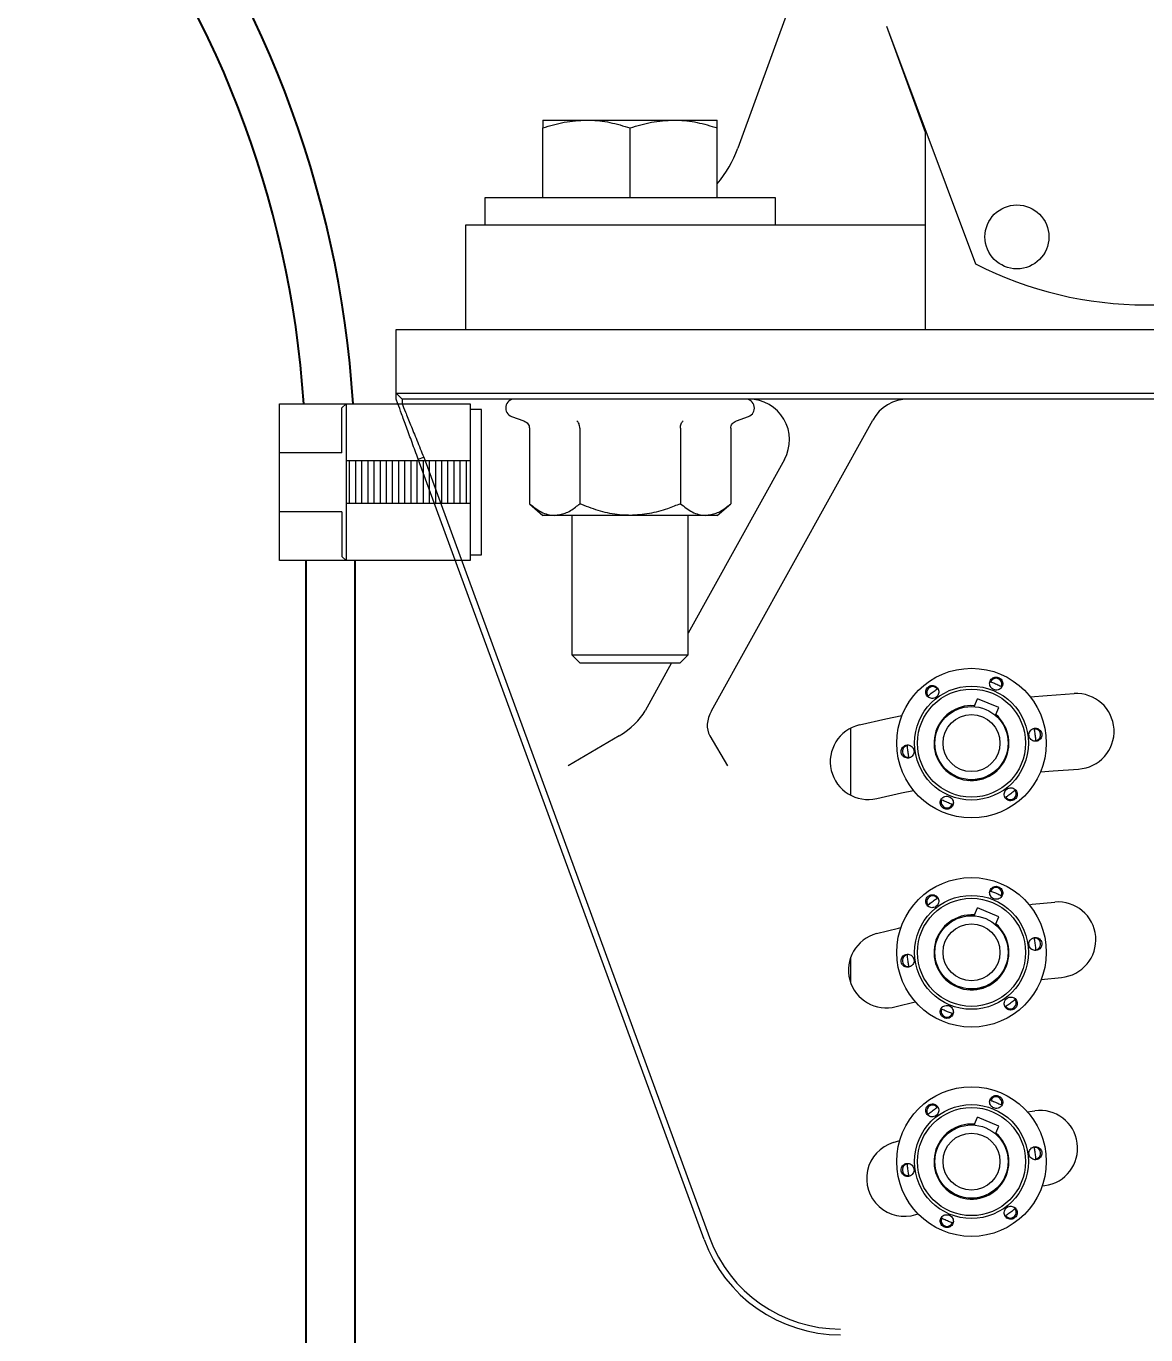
# Model space of a CAD drawing. Header units: feet. Extents: x -17 to 453, y -41 to 31.
# Drawn here: x 60.0086 to 60.3412, y -5.7422 to -5.3535 of the extents above; entities that cross this region are included whole.
import ezdxf
from ezdxf.enums import TextEntityAlignment as Align

# ---------------------------------------------------------------- set-up
doc = ezdxf.new("R2018")
doc.units = ezdxf.units.FT
doc.header["$MEASUREMENT"] = 0
for name, color, linetype in [('E-DETL', 1, 'Continuous'), ('G-ANNO-TEXT', 1, 'Continuous'), ('S-TRACKER TABLE', 252, 'Continuous'), ('STRINGS', 30, 'Continuous')]:
    doc.layers.add(name, color=color, linetype=linetype)
doc.styles.add('NEI-A', font='arial.ttf')
doc.styles.get("Standard").update_dxf_attribs({"font": 'arial.ttf'})

# ---------------------------------------------------------------- blocks, each defined once
blk = doc.blocks.new('DETAIL_TITLE')
at = {"style": 'NEI-A', "flags": 8}
blk.add_attdef('#', text='', height=0.2, dxfattribs=at).set_placement((0.5922, -0.5109), align=Align.MIDDLE_CENTER)
at = {"lineweight": 30, "style": '', "flags": 104}
blk.add_attdef('DETAIL_TITLE', text='', height=0.2, dxfattribs=at).set_placement((0.909896588761212, -0.5251383791434918), align=Align.BOTTOM_LEFT)
at = {"style": 'NEI-A'}
for tag, p in [('SCALE:', (0.9386493124493107, -0.7379200523425924)), ('1"_=_', (1.547398728572484, -0.7379200523425924))]:
    blk.add_attdef(tag, text='', height=0.1, dxfattribs=at).set_placement(p, align=Align.BOTTOM_LEFT)

msp = doc.modelspace()

# ---------------------------------------------------------------- hatches: boundary and pattern name
at = {"layer": 'E-DETL', "linetype": 'Continuous', "lineweight": 0}
h = msp.add_hatch(dxfattribs=at)
h.set_pattern_fill('ANSI31', color=10, scale=0.01461418092242915, angle=225)
h.set_pattern_definition([(270, (58.39113512330738, -0.666932791662532), (0.001826772615303644, -7.41197689068211e-19), [])])
h.paths.add_polyline_path([(60.10364255406078, -5.482638057782981), (60.10364255406078, -5.495330305895933), (60.14044476508727, -5.495330305895933), (60.14044476508727, -5.482638057782981)])

# ---------------------------------------------------------------- linework, layer by layer
at = {"layer": 'E-DETL', "color": 10, "linetype": 'Continuous', "lineweight": 0}
msp.add_lwpolyline([(60.14044476508727, -5.465688841398637), (60.14044476508727, -5.512279522280277), (60.08384157603183, -5.512279522280277), (60.08384157603183, -5.465688841398637)], close=True, dxfattribs=at)
for points in [[(60.10237523011935, -5.480237303159107), (60.10237523011935, -5.466919815251916), (60.10364255406078, -5.465688841398637)], [(60.10364255406078, -5.465688841398637), (60.10364255406078, -5.512279522280277)], [(60.14044476508727, -5.510593931002545), (60.14387873594596, -5.510593931002545), (60.14387873594596, -5.467374432676368), (60.14044476508727, -5.467374432676368)], [(60.10237523011935, -5.480237303159107), (60.08384157603183, -5.480237303159107)], [(60.14044476508727, -5.482638057782981), (60.10364255406078, -5.482638057782981)], [(60.14044476508727, -5.495330305895933), (60.10364255406078, -5.495330305895933)], [(60.10237523011935, -5.497731060519807), (60.08384157603183, -5.497731060519807)], [(60.10237523011935, -5.497731060519807), (60.10237523011935, -5.511048548426998), (60.10364255406078, -5.512279522280277)]]:
    msp.add_lwpolyline(points, dxfattribs=at)
at = {"layer": 'S-TRACKER TABLE', "linetype": 'Continuous', "lineweight": 15}
for p, q in [((60.23550898339485, -5.347101232944532), (60.21996723145541, -5.389801845457218)), ((60.26411117621842, -5.353546800555372), (60.29058107670932, -5.424105112910802)), ((60.26411117621842, -5.353546800555372), (60.27556430884118, -5.385014023816887)), ((60.16207551719314, -5.381446994166661), (60.21385747535929, -5.381446994166661)), ((60.16207551719314, -5.404576268814944), (60.16207551719314, -5.383759483146484)), ((60.18796649627622, -5.404576268814944), (60.18796649627622, -5.383759483146484)), ((60.21385747535929, -5.404576268814944), (60.21385747535929, -5.383759483146484)), ((60.27556430884118, -5.385014023816887), (60.27556430884118, -5.443585343965746)), ((60.14481486447185, -5.404576268814944), (60.14481486447185, -5.412516169066204)), ((60.23111812808261, -5.404576268814944), (60.14481486447185, -5.404576268814944)), ((60.23111812808261, -5.412516169066204), (60.23111812808261, -5.404576268814944)), ((60.13920515233784, -5.443585343965746), (60.13920515233784, -5.412516169066204)), ((60.13920515233784, -5.412516169066204), (60.27556430884118, -5.412516169066204)), ((60.11849236907148, -5.443585343965746), (60.56381720929957, -5.443585343965746)), ((60.11849236907148, -5.464298127232108), (60.11849236907148, -5.443585343965746)), ((60.11849236907148, -5.462572061960948), (60.56381720929957, -5.462572061960948)), ((60.11849236907148, -5.462572061960948), (60.12021843434299, -5.464298127232108)), ((60.11900459003337, -5.465696374973821), (60.11849236907148, -5.464298127232108)), ((60.56209114402601, -5.464298127232108), (60.12021843434299, -5.464298127232108)), ((60.12021843434299, -5.464298127232108), (60.12021843434299, -5.465588908814925)), ((60.11900459003337, -5.465696374973821), (60.12021844427056, -5.465588920830406)), ((60.15278523989912, -5.469476323048937), (60.15638688150278, -5.47078721338642)), ((60.2121639950055, -5.556877991832393), (60.26003140804153, -5.47052289279305)), ((60.2195461110517, -5.47078721338642), (60.22314775265548, -5.469476323048937)), ((60.15807016879137, -5.472945048189275), (60.15807016879137, -5.49536730213165)), ((60.17301833253487, -5.472945048189275), (60.17301833253487, -5.49536730213165)), ((60.2029146600196, -5.472945048189275), (60.2029146600196, -5.49536730213165)), ((60.2178628237631, -5.472945048189275), (60.2178628237631, -5.49536730213165)), ((60.12503297464318, -5.482152505825423), (60.12665371241249, -5.481558779953757)), ((60.20992410447379, -5.713886151024521), (60.12503297464318, -5.482152505825423)), ((60.12665371241249, -5.481558779953757), (60.21154484224107, -5.713292425154768)), ((60.23380242787294, -5.482238275480804), (60.20522714899965, -5.533789443190742)), ((60.15807016879137, -5.49536730213165), (60.16207551719314, -5.498819432676841)), ((60.21385747535929, -5.498819432676841), (60.2178628237631, -5.49536730213165)), ((60.21385747535929, -5.498819432676841), (60.16207551719314, -5.498819432676841)), ((60.17070584355493, -5.498819432676841), (60.17070584355493, -5.540289876905338)), ((60.20522714899965, -5.540289876905338), (60.20522714899965, -5.498819432676841)), ((60.17070584355493, -5.540289876905338), (60.17307745723892, -5.542661490589571)), ((60.17070584355493, -5.540289876905338), (60.20522714899965, -5.540289876905338)), ((60.20285553531566, -5.542661490589571), (60.20522714899965, -5.540289876905338)), ((60.17307745723892, -5.542661490589571), (60.20285553531566, -5.542661490589571)), ((60.2003092928208, -5.542661490589571), (60.19242895750284, -5.556877991832393)), ((60.29023833897473, -5.555368162549864), (60.29110969985095, -5.553266863653804)), ((60.29748735928428, -5.555911534013428), (60.29110969985095, -5.553266863653804)), ((60.29023833897473, -5.555368162549864), (60.29013388975258, -5.555620043302467)), ((60.29661599840807, -5.558012832911402), (60.29748735928428, -5.555911534013428)), ((60.29661599840807, -5.558012832911402), (60.29651154918605, -5.558264713664004)), ((60.18474074462522, -5.564266664601356), (60.16956313714198, -5.573206958649068)), ((60.21166099149515, -5.564266664601356), (60.21692722715029, -5.573206958649068)), ((60.25347067335832, -5.562024000853699), (60.25347067335832, -5.581940599464096)), ((60.29023833897473, -5.61750651234895), (60.29110969985095, -5.615405213452889)), ((60.29748735928428, -5.618049883812513), (60.29110969985095, -5.615405213452889)), ((60.29023833897473, -5.61750651234895), (60.29013388975258, -5.617758393101552)), ((60.29661599840807, -5.620151182710965), (60.29748735928428, -5.618049883812513)), ((60.29661599840807, -5.620151182710965), (60.29651154918605, -5.620403063463567)), ((60.25347067335832, -5.630161099700103), (60.25347067335832, -5.637607289850842)), ((60.31009950882063, -5.636622832326924), (60.31606920361614, -5.636034213154794)), ((60.26696391602425, -5.644719777847837), (60.27265964661345, -5.643252959948394)), ((60.29023833897473, -5.679644862148512), (60.29110969985095, -5.677543563252453)), ((60.29748735928428, -5.680188233612077), (60.29110969985095, -5.677543563252453)), ((60.30595499739016, -5.675949103950213), (60.30817518804548, -5.6756404604513)), ((60.29023833897473, -5.679644862148512), (60.29013388975258, -5.679896742901115)), ((60.29661599840807, -5.68228953251005), (60.29748735928428, -5.680188233612077)), ((60.26606738095552, -5.685095098672503), (60.26805318700647, -5.684472245983381)), ((60.29661599840807, -5.68228953251005), (60.29651154918605, -5.682541413262653)), ((60.31038300218106, -5.697985729160722), (60.31116420771232, -5.69787933823737)), ((60.27287273129755, -5.706477080116375), (60.27348534393018, -5.706283063212095))]:
    msp.add_line(p, q, dxfattribs=at)
at = {"layer": 'S-TRACKER TABLE', "linetype": 'Continuous', "lineweight": 15, "flags": 128}
for points in [[(60.30684604687707, -5.552736148469005), (60.31180474859616, -5.552307829737428), (60.31985503760329, -5.551755304298955)], [(60.25605735574808, -5.561063851819244), (60.26392989950928, -5.559293119716322), (60.26870227659859, -5.5583070793754)], [(60.2886196547141, -5.577575204431597), (60.29099267534292, -5.577220590693256), (60.29327133664236, -5.576895822230283)], [(60.30989711800149, -5.574989290643597), (60.31358530634625, -5.57467592169491), (60.32114721427467, -5.574156915919112)], [(60.26121990038709, -5.582900748498552), (60.26861484621303, -5.581237440124964), (60.27214307391239, -5.58050330169903)], [(60.30650050470619, -5.614445835514118), (60.30740361965648, -5.614345095050271), (60.31410162020177, -5.613681796298335)], [(60.26114476817088, -5.623048611705499), (60.26766391085623, -5.621374110226374), (60.26842408015142, -5.621188690303784)], [(60.28897138072588, -5.639731820014111), (60.29132694984671, -5.639305003922484), (60.29357055779903, -5.638917363732298)], [(60.28950876824555, -5.701876580196013), (60.29183077674611, -5.701342288193767), (60.29401571618095, -5.700863083557459)]]:
    msp.add_lwpolyline(points, dxfattribs=at)
at = {"layer": 'S-TRACKER TABLE', "linetype": 'Continuous', "lineweight": 15}
for centre, radius in [((60.30286203112172, -5.416123645485981), 0.009493358997112348), ((60.28937283101943, -5.566467589530302), 0.02222309037960298), ((60.28937283101943, -5.566467589530302), 0.01691543966758144), ((60.28937283101943, -5.566467589530302), 0.01605240703148044), ((60.28937283101943, -5.566467589530302), 0.01087421121487404), ((60.28937283101943, -5.566467589530302), 0.008457719833790787), ((60.28937283101943, -5.628605939329866), 0.02222309037960298), ((60.28937283101943, -5.628605939329866), 0.01691543966758144), ((60.28937283101943, -5.628605939329866), 0.01605240703148044), ((60.28937283101943, -5.628605939329866), 0.01087421121487404), ((60.28937283101943, -5.628605939329866), 0.008457719833790787), ((60.28937283101943, -5.690744289128951), 0.02222309037960321), ((60.28937283101943, -5.690744289128951), 0.01691543966758166), ((60.28937283101943, -5.690744289128951), 0.01605240703148067), ((60.28937283101943, -5.690744289128951), 0.01087421121487404), ((60.28937283101943, -5.690744289128951), 0.008457719833790787)]:
    msp.add_circle(centre, radius, dxfattribs=at)
for centre, radius, start, end in [((60.18752781546925, -5.37799486362147), 0.03452130544404478, 319.7034734045547, 339.9999999999554), ((60.34115478918558, -5.325505381091854), 0.1108133904753824, 242.8458337214527, 297.1541662785277), ((60.15369829553137, -5.466967723311636), 0.002669596079872552, 90, 249.9999999998999), ((60.22223469702323, -5.466967723311636), 0.002669596079872753, 290.0000000001001, 90), ((60.22323487295205, -5.476380584136927), 0.01208245690541563, 330.9999999999647, 89.99996367593776), ((60.27059896296241, -5.476380584136927), 0.01208245690541721, 90, 150.9999902304143), ((60.27782041127658, -5.551399840584596), 0.001716616637108614, 36.2727152139374, 218.6819376133624), ((60.29664567451366, -5.548929026086597), 0.001716616637121746, 336.2727152139946, 158.6819376150223), ((60.32050112593797, -5.562956110108794), 0.01121942426931489, 273.3012946628576, 93.30129466285757), ((60.28937283101943, -5.566467589530302), 0.01113312100569097, 85.54122864316373, 49.4134241850363), ((60.25863862806861, -5.57198230015794), 0.01121942426931441, 103.3012946631472, 283.3012946631472), ((60.30819809425449, -5.563996775032304), 0.001716616637103353, 276.2727152141172, 98.68193761388804), ((60.27054756778236, -5.568938404028301), 0.001716616637094285, 96.2727152141172, 278.6819376132163), ((60.30092525076026, -5.581535338476488), 0.001716616637094639, 216.2727152147733, 38.68193761335935), ((60.28209998752521, -5.584006152974486), 0.001716616637078465, 156.2727152139367, 338.6819376125671), ((60.27782041127658, -5.613538190383681), 0.001716616637108614, 36.2727152139374, 218.6819376133624), ((60.29664567451366, -5.611067375885682), 0.001716616637121746, 336.2727152139946, 158.6819376150223), ((60.31508541190888, -5.624858004727521), 0.0112194242693148, 275.0305252830657, 95.03052528306569), ((60.28937283101943, -5.628605939329866), 0.01113312100569097, 85.54122864316373, 49.4134241850363), ((60.26405434209757, -5.633884194776669), 0.01121942426931415, 105.0305252830507, 285.0305252830507), ((60.30819809425449, -5.626135124831389), 0.001716616637103353, 276.2727152141172, 98.68193761388804), ((60.27054756778236, -5.631076753827864), 0.001716616637094285, 96.2727152141172, 278.6819376132163), ((60.30092525076026, -5.643673688275573), 0.001716616637095006, 216.2727152147733, 38.68193761335935), ((60.28209998752521, -5.646144502773572), 0.001716616637078465, 156.2727152139367, 338.6819376125671), ((60.27782041127658, -5.675676540183244), 0.001716616637108614, 36.2727152139374, 218.6819376133624), ((60.29664567451366, -5.673205725684767), 0.001716616637121746, 336.2727152139946, 158.6819376150223), ((60.30966969787993, -5.686759899344334), 0.01121942426931475, 277.6549726763602, 97.65497267636019), ((60.28937283101943, -5.690744289128951), 0.01113312100569232, 85.54122864316373, 49.4134241850363), ((60.26947005612652, -5.695786089395396), 0.01121942426931509, 107.6549726763955, 287.6549726763955), ((60.30819809425449, -5.688273474630953), 0.001716616637103936, 276.2727152141172, 98.68193761388804), ((60.27054756778236, -5.693215103626949), 0.001716616637095449, 96.2727152141172, 278.6819376132163), ((60.30092525076026, -5.705812038074658), 0.001716616637094639, 216.2727152147733, 38.68193761335935), ((60.28209998752521, -5.708282852573135), 0.001716616637078465, 156.2727152139367, 338.6819376125671), ((60.25044254868371, -5.699043004251033), 0.04315163180505582, 200.1193293319342, 270), ((60.25044254868371, -5.699043004251033), 0.04142556653285304, 200.1193293319342, 270)]:
    msp.add_arc(centre, radius, start, end, dxfattribs=at)
for centre, start_param, end_param in [((60.17861443124995, -5.556877991832393), 4.857174157578545, 5.594989217699082), ((60.22597852125827, -5.556877991832393), 2.453396564109272, 3.191211624229807)]:
    msp.add_ellipse(centre, major_axis=(0.01453736090766605, 0.006976464312741144), ratio=0.5836000699, start_param=start_param, end_param=end_param, dxfattribs=at)
for points, knots in [([(60.1620755171941, -5.383759483145528), (60.16417792160712, -5.38311314706602), (60.16842127738715, -5.381808624528673), (60.1728078144119, -5.381568265433789), (60.17502100673558, -5.381446994166661)], [0, 0, 0, 0, 0.4954579634770058, 1, 1, 1, 1]), ([(60.1620755171941, -5.381446994166661), (60.1620755171941, -5.381477142798116), (60.1620755171941, -5.381554930991151), (60.1620755171941, -5.382280541988432), (60.1620755171941, -5.383264691487113), (60.1620755171941, -5.383759483145528)], [0, 0, 0, 0, 0.2393570254827091, 0.6175786306515236, 1, 1, 1, 1]), ([(60.17502100673558, -5.381446994166661), (60.17532791631783, -5.381449756371242), (60.17765168874647, -5.38147067046076), (60.18203298427289, -5.381975746277569), (60.18597661366337, -5.383161283128559), (60.18796649627717, -5.383759483145528)], [0, 0, 0, 0, 0.0701036762345476, 0.5307914755617215, 1, 1, 1, 1]), ([(60.18796649627717, -5.383759483145528), (60.19006890069019, -5.38311314706602), (60.19431225647023, -5.381808624528673), (60.19869879349497, -5.381568265433789), (60.20091198581865, -5.381446994166661)], [0, 0, 0, 0, 0.4954579634770071, 1, 1, 1, 1]), ([(60.20091198581865, -5.381446994166661), (60.20121889540079, -5.381449756371242), (60.20354266782941, -5.38147067046076), (60.20792396335584, -5.381975746277569), (60.21186759274644, -5.383161283128559), (60.21385747536013, -5.383759483145528)], [0, 0, 0, 0, 0.0701036762345447, 0.5307914755617192, 1, 1, 1, 1]), ([(60.21385747536013, -5.383759483145528), (60.21385747536013, -5.383269344300908), (60.21385747536013, -5.382284495299403), (60.21385747536013, -5.381555459020127), (60.21385747536013, -5.381477154279119), (60.21385747536013, -5.381446994166661)], [0, 0, 0, 0, 0.3785559676729287, 0.7606425633437229, 1, 1, 1, 1]), ([(60.12503297464366, -5.482152505825423), (60.12442557950051, -5.48049445402549), (60.12321547868849, -5.47719115163374), (60.12152725937176, -5.472582693518316), (60.1200451511441, -5.468536872207659), (60.11934955419252, -5.466638049356159), (60.11900459003252, -5.465696374973821)], [0, 0, 0, 0, 0.2541946277228025, 0.5064267123542475, 0.7552244958249199, 1, 1, 1, 1]), ([(60.12021843616785, -5.46558890870822), (60.1205350944474, -5.466374732335613), (60.12117536880993, -5.46796364617253), (60.1227472258032, -5.4718643895221), (60.12460915658238, -5.476484983152297), (60.12596958805489, -5.479861047896933), (60.12665371241201, -5.481558779954235)], [0, 0, 0, 0, 0.242800091614541, 0.4909351306452261, 0.7440049840406467, 1, 1, 1, 1]), ([(60.15638688150206, -5.470787213387377), (60.15639081350017, -5.470788650990325), (60.15663383397779, -5.470877503263273), (60.1570930887807, -5.471119542568935), (60.15762684950546, -5.471633340820137), (60.15799507802561, -5.47225864647849), (60.15804510425596, -5.472715934268768), (60.15807016879077, -5.472945048188318)], [0, 0, 0, 0, 0.0043322389972894, 0.2677577054065824, 0.5287361130136675, 0.7638836665629358, 1, 1, 1, 1]), ([(60.17301833253404, -5.472945048188318), (60.17300580026662, -5.472715934268768), (60.17298078715135, -5.47225864647849), (60.17279667289131, -5.471633340820137), (60.17252979252893, -5.471119542568935), (60.17230016512748, -5.470877503263273), (60.1721786548886, -5.470788650990325), (60.17217668888955, -5.470787213387377)], [0, 0, 0, 0, 0.2361163334370615, 0.4712638869863387, 0.7322422945934284, 0.9956677610027216, 1, 1, 1, 1]), ([(60.20291466002033, -5.472945048188318), (60.20292719228772, -5.472715934268768), (60.20295220540289, -5.47225864647849), (60.20313631966303, -5.471633340820137), (60.20340320002541, -5.471119542568935), (60.20363282742674, -5.470877503263273), (60.20375433766563, -5.470788650990325), (60.20375630366468, -5.470787213387377)], [0, 0, 0, 0, 0.2361163334370752, 0.4712638869863505, 0.7322422945934376, 0.9956677610026992, 1, 1, 1, 1]), ([(60.21786282376345, -5.472945048188318), (60.21788788829826, -5.472715934268768), (60.21793791452873, -5.47225864647849), (60.21830614304889, -5.471633340820137), (60.21883990377353, -5.471119542568935), (60.21929915857643, -5.470877503263273), (60.21954217905419, -5.470788650990325), (60.2195461110523, -5.470787213387377)], [0, 0, 0, 0, 0.2361163334370608, 0.4712638869863134, 0.732242294593417, 0.995667761002726, 1, 1, 1, 1]), ([(60.15807016879077, -5.495367302132129), (60.15923231069634, -5.496274051412781), (60.16159893218411, -5.49812058351196), (60.16418357987196, -5.498813063859426), (60.16550910590352, -5.498819268176097), (60.16554425066241, -5.498819432676363)], [0, 0, 0, 0, 0.4843415046605006, 0.9863279233884044, 1, 1, 1, 1]), ([(60.16554425066241, -5.498819432676363), (60.16659041316791, -5.498688078761238), (60.16872055146328, -5.49842062317666), (60.17119733405301, -5.496872285952666), (60.17260793285402, -5.495706481370472), (60.17301833253404, -5.495367302132129)], [0, 0, 0, 0, 0.4062904205538232, 0.8272661076719278, 1, 1, 1, 1]), ([(60.18796649627717, -5.498819432676363), (60.18762412306059, -5.498815755207073), (60.18538417177152, -5.4987916956387), (60.18120394318012, -5.498224810711836), (60.1765856773161, -5.496844045108386), (60.17390021810554, -5.495732368702083), (60.17301833253404, -5.495367302132129)], [0, 0, 0, 0, 0.0665322929150232, 0.4352825748861583, 0.8145508420879625, 1, 1, 1, 1]), ([(60.20291466002033, -5.495367302132129), (60.20164907032536, -5.49588018302186), (60.19865469305321, -5.497093655986807), (60.19366485000793, -5.49849265130236), (60.18988192461568, -5.498709589319311), (60.18796649627717, -5.498819432676363)], [0, 0, 0, 0, 0.2654599131461192, 0.6280764878250853, 1, 1, 1, 1]), ([(60.20291466002033, -5.495367302132129), (60.20407680192588, -5.496274051412781), (60.20644342341365, -5.49812058351196), (60.2090280711015, -5.498813063859426), (60.21035359713306, -5.498819268176097), (60.21038874189195, -5.498819432676363)], [0, 0, 0, 0, 0.4843415046605025, 0.9863279233884074, 1, 1, 1, 1]), ([(60.21038874189195, -5.498819432676363), (60.21143490439734, -5.498688078761238), (60.21356504269284, -5.49842062317666), (60.21604182528255, -5.496872285952666), (60.21745242408356, -5.495706481370472), (60.21786282376345, -5.495367302132129)], [0, 0, 0, 0, 0.406290420553818, 0.8272661076719217, 1, 1, 1, 1]), ([(60.27888876202985, -5.552793283800975), (60.27905046043639, -5.552642546808627), (60.27937387101866, -5.552341059987832), (60.27963677401496, -5.551721682114479), (60.27969168611963, -5.551064159087661), (60.27952109097191, -5.550428310582311), (60.27914925878238, -5.549889770851291), (60.27861801543344, -5.549506389344537), (60.27798659106207, -5.54932043919333), (60.27732469426655, -5.549353165325617), (60.27670638887273, -5.549602436352681), (60.27620208314281, -5.550041564827957), (60.27586997104235, -5.550621286031818), (60.27574835010073, -5.551275167838671), (60.27585050998903, -5.551927893482168), (60.27616349187113, -5.552505068068203), (60.27665037058406, -5.552942000963259), (60.27725691086994, -5.553191839011834), (60.27791362702246, -5.553224613597933), (60.27847843928268, -5.553069438663194), (60.27877426933276, -5.552870339521943), (60.27888876202985, -5.552793283800975)], [0, 0, 0, 0, 0.0539771574999943, 0.1079589113222426, 0.1618275883103501, 0.215441433050547, 0.2688543248475326, 0.3222069174578174, 0.3756451070096404, 0.4292594345403517, 0.483063494916209, 0.5370028190472278, 0.5909798466105597, 0.6448851972362933, 0.6986307815521384, 0.7521813678095743, 0.8055769428553334, 0.8589321040257006, 0.9123990719245691, 0.9660965255964364, 1, 1, 1, 1]), ([(60.29597309266489, -5.550550966585897), (60.29618448393296, -5.550615633017629), (60.29660728446983, -5.550744971387132), (60.29727513294064, -5.55066296312423), (60.29787202063787, -5.550381756888426), (60.29833738402249, -5.549916092903972), (60.29861785701607, -5.549324806916141), (60.29868425346582, -5.548673045927099), (60.29852957883476, -5.548033241305363), (60.29817028877501, -5.547476384932189), (60.29764526103628, -5.547065552267317), (60.29701281175639, -5.54684837493123), (60.29634470241635, -5.546850618017363), (60.29571761368962, -5.547072232095776), (60.29520341664477, -5.547487067976227), (60.29486005973227, -5.548046705529647), (60.29472510410159, -5.548686821311239), (60.29481200814774, -5.549337019631732), (60.29511198259947, -5.549922139795878), (60.29552877416538, -5.550333694094435), (60.29584911410464, -5.550490340862198), (60.29597309266489, -5.550550966585897)], [0, 0, 0, 0, 0.0539771574984374, 0.1079589113225998, 0.1618275883101895, 0.2154414330514574, 0.2688543248479585, 0.3222069174571729, 0.3756451070096945, 0.4292594345437634, 0.4830634949160181, 0.5370028190478973, 0.5909798466113918, 0.6448851972390445, 0.6986307815499813, 0.752181367811632, 0.8055769428550518, 0.8589321040269773, 0.9123990719237964, 0.9660965255981452, 1, 1, 1, 1]), ([(60.29504651450773, -5.548304958816612), (60.29520963879506, -5.548357031617937), (60.29553599312783, -5.548461210980782), (60.29619444484246, -5.548699178876753), (60.29688245314796, -5.548978713753931), (60.29753520253054, -5.549274583353856), (60.29797230081729, -5.549492010412512), (60.2981650402872, -5.549592560258416), (60.29821718739672, -5.549619764773558)], [0, 0, 0, 0, 0.186418895631934, 0.3729586518144547, 0.5591712489445647, 0.7450009257568387, 0.9310080873921076, 1, 1, 1, 1]), ([(60.27648037316597, -5.552472720139103), (60.2766070316784, -5.552357486762917), (60.27686043081953, -5.552126945301728), (60.27739574292013, -5.551675693337686), (60.27798183137732, -5.551219628105257), (60.2785644366586, -5.550802265357807), (60.2789712831581, -5.550532440666898), (60.27915473161411, -5.550415798312754), (60.27920436497016, -5.55038423984875)], [0, 0, 0, 0, 0.1864188956321753, 0.3729586518100949, 0.5591712489354069, 0.7450009257566337, 0.9310080873867366, 1, 1, 1, 1]), ([(60.30645716165401, -5.564225272315224), (60.30650685451553, -5.564440675739304), (60.30660624447023, -5.564871500929602), (60.30701118994465, -5.565408870539575), (60.30755316553743, -5.56578518733059), (60.30818912406964, -5.565955371851964), (60.30884142925265, -5.565902625595632), (60.30943906905145, -5.565634246112865), (60.30991581879164, -5.565180391642336), (60.31021842552755, -5.564590809136396), (60.31031170318239, -5.563930705444459), (60.31018355963263, -5.563274399633575), (60.30984756239295, -5.562696921515847), (60.30934209460797, -5.562264653787407), (60.30872573767482, -5.562026764023883), (60.30806939888009, -5.562009226992226), (60.3074475645366, -5.562212409878283), (60.30692792829687, -5.5626127701502), (60.30657118659607, -5.563165115728248), (60.30642316590165, -5.563731844961064), (60.30644767579096, -5.564087590870558), (60.30645716165401, -5.564225272315224)], [0, 0, 0, 0, 0.0539771575006388, 0.1079589113257101, 0.1618275883102338, 0.2154414330542063, 0.2688543248484502, 0.3222069174617398, 0.3756451070116557, 0.4292594345470265, 0.4830634949184764, 0.5370028190494303, 0.590979846614462, 0.6448851972400153, 0.6986307815555872, 0.7521813678136318, 0.8055769428558356, 0.8589321040294675, 0.91239907192425, 0.966096525599464, 1, 1, 1, 1]), ([(60.30793897236083, -5.562299828207812), (60.30797543813574, -5.562467134385323), (60.30804839332727, -5.562801855209356), (60.3081715329414, -5.563491075069368), (60.30827345278959, -5.564226675178498), (60.30834359689101, -5.564939907525873), (60.30837384867814, -5.565427159275439), (60.30838313969215, -5.565644351475965), (60.30838565344564, -5.56570311445511)], [0, 0, 0, 0, 0.1864188956328935, 0.3729586518158138, 0.5591712489419761, 0.7450009257532093, 0.9310080873899794, 1, 1, 1, 1]), ([(60.27228850038402, -5.568709906745381), (60.27223880752251, -5.5684945033213), (60.27213941756791, -5.568063678131003), (60.27173447209339, -5.567526308520551), (60.27119249650073, -5.567149991729536), (60.27055653796839, -5.566979807208641), (60.26990423278539, -5.567032553464973), (60.26930659298657, -5.567300932947261), (60.26882984324639, -5.56775478741779), (60.26852723651049, -5.56834436992373), (60.26843395885552, -5.569004473615666), (60.26856210240538, -5.569660779426552), (60.26889809964496, -5.570238257544757), (60.26940356743006, -5.570670525273197), (60.27001992436323, -5.570908415036244), (60.27067626315794, -5.570925952068379), (60.27129809750143, -5.570722769182321), (60.27181773374116, -5.570322408910405), (60.27217447544196, -5.569770063332356), (60.27232249613627, -5.569203334099062), (60.27229798624705, -5.568847588190047), (60.27228850038402, -5.568709906745381)], [0, 0, 0, 0, 0.0539771574999821, 0.1079589113257048, 0.1618275883120734, 0.2154414330537293, 0.2688543248487602, 0.3222069174608735, 0.3756451070085461, 0.4292594345427649, 0.4830634949167767, 0.5370028190478943, 0.5909798466120343, 0.6448851972360738, 0.6986307815525056, 0.7521813678092621, 0.8055769428531355, 0.8589321040302442, 0.9123990719231312, 0.9660965255967736, 1, 1, 1, 1]), ([(60.2708066896772, -5.570635350852792), (60.27077022390229, -5.570468044675282), (60.27069726871076, -5.57013332385077), (60.27057412909663, -5.569444103990757), (60.27047220924842, -5.568708503882107), (60.27040206514715, -5.567995271534254), (60.27037181335989, -5.567508019784688), (60.27036252234601, -5.567290827584641), (60.27036000859238, -5.567232064605016)], [0, 0, 0, 0, 0.1864188956290442, 0.3729586518118315, 0.5591712489408988, 0.7450009257611309, 0.931008087388701, 1, 1, 1, 1]), ([(60.29985690000819, -5.580141895259151), (60.29969520160164, -5.580292632251499), (60.29937179101937, -5.580594119072295), (60.29910888802308, -5.581213496945647), (60.2990539759184, -5.581871019972465), (60.29922457106625, -5.582506868477815), (60.29959640325552, -5.583045408209315), (60.30012764660472, -5.583428789716068), (60.30075907097583, -5.583614739866796), (60.30142096777149, -5.583582013734508), (60.30203927316531, -5.583332742707444), (60.30254357889521, -5.582893614232647), (60.30287569099579, -5.582313893028787), (60.3029973119373, -5.581660011221455), (60.302895152049, -5.581007285577958), (60.3025821701669, -5.580430110992402), (60.30209529145398, -5.579993178096868), (60.30148875116809, -5.57974334004877), (60.30083203501556, -5.579710565462193), (60.30026722275535, -5.579865740396932), (60.29997139270529, -5.580064839538663), (60.29985690000819, -5.580141895259151)], [0, 0, 0, 0, 0.0539771574957133, 0.1079589113237499, 0.1618275883091377, 0.2154414330522194, 0.2688543248469802, 0.3222069174594445, 0.3756451070057216, 0.4292594345409939, 0.4830634949175727, 0.5370028190466799, 0.5909798466119306, 0.6448851972343929, 0.6986307815529826, 0.7521813678104766, 0.805576942858254, 0.8589321040273018, 0.9123990719232292, 0.9660965255978272, 1, 1, 1, 1]), ([(60.30226528887218, -5.580462458921024), (60.30213863035965, -5.58057769229721), (60.30188523121851, -5.580808233758877), (60.30134991911791, -5.581259485722918), (60.30076383066071, -5.581715550954869), (60.30018122537955, -5.58213291370232), (60.29977437887993, -5.582402738393228), (60.2995909304239, -5.582519380747851), (60.29954129706788, -5.582550939211854)], [0, 0, 0, 0, 0.1864188956259213, 0.3729586518134773, 0.5591712489399536, 0.7450009257623309, 0.9310080873903116, 1, 1, 1, 1]), ([(60.28277256937314, -5.58238421247423), (60.28256117810507, -5.582319546042976), (60.2821383775682, -5.582190207672995), (60.28147052909739, -5.582272215935896), (60.28087364140018, -5.582553422172178), (60.28040827801556, -5.583019086156154), (60.28012780502195, -5.583610372143985), (60.28006140857221, -5.584262133133505), (60.28021608320327, -5.584901937754762), (60.28057537326302, -5.585458794128416), (60.28110040100175, -5.585869626793287), (60.28173285028166, -5.586086804128897), (60.28240095962181, -5.586084561043242), (60.2830280483484, -5.58586294696435), (60.28354224539326, -5.585448111084378), (60.28388560230576, -5.584888473530478), (60.28402055793644, -5.584248357748887), (60.2839336538903, -5.583598159428873), (60.28363367943857, -5.583013039264247), (60.28321688787267, -5.58260148496617), (60.28289654793339, -5.582444838198407), (60.28277256937314, -5.58238421247423)], [0, 0, 0, 0, 0.0539771574977708, 0.1079589113213643, 0.1618275883095292, 0.2154414330499005, 0.2688543248462108, 0.3222069174598886, 0.3756451070092306, 0.4292594345412264, 0.4830634949167086, 0.5370028190475401, 0.5909798466124853, 0.6448851972361712, 0.6986307815513199, 0.7521813678096222, 0.8055769428575802, 0.8589321040263926, 0.9123990719219038, 0.9660965255963514, 1, 1, 1, 1]), ([(60.28369914753031, -5.584630220243514), (60.28353602324297, -5.58457814744219), (60.2832096689102, -5.584473968079345), (60.28255121719559, -5.584236000183373), (60.28186320889007, -5.583956465306674), (60.28121045950749, -5.583660595706749), (60.28077336122074, -5.583443168648093), (60.28058062175083, -5.58334261880171), (60.2805284746413, -5.583315414286568)], [0, 0, 0, 0, 0.186418895622181, 0.3729586518109029, 0.5591712489385311, 0.7450009257557567, 0.9310080873951064, 1, 1, 1, 1]), ([(60.27888876202985, -5.614931633600539), (60.27905046043639, -5.614780896608191), (60.27937387101866, -5.614479409787395), (60.27963677401496, -5.613860031914043), (60.27969168611963, -5.613202508887224), (60.27952109097191, -5.612566660381875), (60.27914925878238, -5.612028120650375), (60.27861801543344, -5.611644739143622), (60.27798659106207, -5.611458788992894), (60.27732469426655, -5.611491515125181), (60.27670638887273, -5.611740786152245), (60.27620208314281, -5.612179914627042), (60.27586997104235, -5.612759635830903), (60.27574835010073, -5.613413517638235), (60.27585050998903, -5.614066243281732), (60.27616349187113, -5.614643417867287), (60.27665037058406, -5.615080350762343), (60.27725691086994, -5.615330188810919), (60.27791362702246, -5.615362963397496), (60.27847843928268, -5.615207788462279), (60.27877426933276, -5.615008689321027), (60.27888876202985, -5.614931633600539)], [0, 0, 0, 0, 0.0539771574999939, 0.1079589113222427, 0.16182758831035, 0.2154414330505469, 0.2688543248475325, 0.3222069174578173, 0.37564510700964, 0.4292594345403513, 0.4830634949162083, 0.5370028190472271, 0.5909798466105589, 0.644885197236293, 0.6986307815521376, 0.7521813678095741, 0.8055769428553337, 0.8589321040257009, 0.9123990719245694, 0.9660965255964364, 1, 1, 1, 1]), ([(60.29597309266489, -5.612689316385461), (60.29618448393296, -5.612753982816714), (60.29660728446983, -5.612883321186695), (60.29727513294064, -5.612801312923315), (60.29787202063787, -5.612520106687512), (60.29833738402249, -5.612054442703536), (60.29861785701607, -5.611463156715705), (60.29868425346582, -5.610811395726185), (60.29852957883476, -5.610171591104928), (60.29817028877501, -5.609614734731275), (60.29764526103628, -5.609203902066403), (60.29701281175639, -5.608986724730793), (60.29634470241635, -5.608988967816927), (60.29571761368962, -5.609210581894861), (60.29520341664477, -5.609625417775312), (60.29486005973227, -5.610185055329211), (60.29472510410159, -5.610825171110803), (60.29481200814774, -5.611475369430817), (60.29511198259947, -5.612060489595442), (60.29552877416538, -5.612472043893519), (60.29584911410464, -5.612628690661283), (60.29597309266489, -5.612689316385461)], [0, 0, 0, 0, 0.0539771574984375, 0.1079589113225999, 0.1618275883101896, 0.2154414330514572, 0.2688543248479587, 0.3222069174571732, 0.3756451070096943, 0.4292594345437636, 0.4830634949160184, 0.5370028190478975, 0.5909798466113921, 0.6448851972390446, 0.6986307815499819, 0.7521813678116323, 0.8055769428550521, 0.8589321040269775, 0.9123990719237968, 0.9660965255981456, 1, 1, 1, 1]), ([(60.29504651450773, -5.610443308615698), (60.29520963879506, -5.6104953814175), (60.29553599312783, -5.610599560780345), (60.29619444484246, -5.610837528676317), (60.29688245314796, -5.611117063553015), (60.29753520253054, -5.611412933152941), (60.29797230081729, -5.611630360211597), (60.2981650402872, -5.611730910057501), (60.29821718739672, -5.611758114572643)], [0, 0, 0, 0, 0.1864188956319343, 0.3729586518144541, 0.5591712489445646, 0.7450009257568387, 0.9310080873921076, 1, 1, 1, 1]), ([(60.27648037316597, -5.614611069938188), (60.2766070316784, -5.614495836562002), (60.27686043081953, -5.614265295100813), (60.27739574292013, -5.613814043136772), (60.27798183137732, -5.613357977904821), (60.2785644366586, -5.61294061515737), (60.2789712831581, -5.612670790466462), (60.27915473161411, -5.61255414811184), (60.27920436497016, -5.612522589647835)], [0, 0, 0, 0, 0.1864188956321737, 0.3729586518100951, 0.5591712489354073, 0.7450009257566339, 0.9310080873867366, 1, 1, 1, 1]), ([(60.30645716165401, -5.626363622114309), (60.30650685451553, -5.626579025538389), (60.30660624447023, -5.627009850728687), (60.30701118994465, -5.627547220339139), (60.30755316553743, -5.627923537130153), (60.30818912406964, -5.628093721651049), (60.30884142925265, -5.628040975394717), (60.30943906905145, -5.62777259591195), (60.30991581879164, -5.627318741441421), (60.31021842552755, -5.62672915893596), (60.31031170318239, -5.626069055244023), (60.31018355963263, -5.625412749433139), (60.30984756239295, -5.624835271314932), (60.30934209460797, -5.624403003586493), (60.30872573767482, -5.624165113823446), (60.30806939888009, -5.62414757679131), (60.3074475645366, -5.624350759677369), (60.30692792829687, -5.624751119949285), (60.30657118659607, -5.625303465527333), (60.30642316590165, -5.625870194760628), (60.30644767579096, -5.626225940669643), (60.30645716165401, -5.626363622114309)], [0, 0, 0, 0, 0.0539771575006379, 0.1079589113257085, 0.1618275883102322, 0.2154414330542051, 0.268854324848449, 0.3222069174617386, 0.3756451070116553, 0.4292594345470253, 0.4830634949184761, 0.5370028190494281, 0.5909798466144608, 0.6448851972400133, 0.6986307815555858, 0.7521813678136303, 0.8055769428558343, 0.8589321040294662, 0.9123990719242479, 0.9660965255994632, 1, 1, 1, 1]), ([(60.30793897236083, -5.624438178006897), (60.30797543813574, -5.624605484184408), (60.30804839332727, -5.62494020500892), (60.3081715329414, -5.625629424868932), (60.30827345278959, -5.626365024977583), (60.30834359689101, -5.627078257325437), (60.30837384867814, -5.627565509075001), (60.30838313969215, -5.627782701275049), (60.30838565344564, -5.627841464254195)], [0, 0, 0, 0, 0.1864188956328959, 0.3729586518158136, 0.559171248941976, 0.7450009257532064, 0.9310080873899792, 1, 1, 1, 1]), ([(60.27228850038402, -5.630848256544466), (60.27223880752251, -5.630632853120386), (60.27213941756791, -5.630202027930088), (60.27173447209339, -5.629664658320115), (60.27119249650073, -5.6292883415291), (60.27055653796839, -5.629118157007726), (60.26990423278539, -5.629170903264058), (60.26930659298657, -5.629439282746825), (60.26882984324639, -5.629893137217354), (60.26852723651049, -5.630482719723294), (60.26843395885552, -5.631142823414752), (60.26856210240538, -5.631799129226115), (60.26889809964496, -5.632376607343843), (60.26940356743006, -5.632808875072282), (60.27001992436323, -5.633046764835329), (60.27067626315794, -5.633064301867464), (60.27129809750143, -5.632861118981406), (60.27181773374116, -5.63246075870949), (60.27217447544196, -5.631908413131442), (60.27232249613627, -5.631341683898626), (60.27229798624705, -5.630985937989132), (60.27228850038402, -5.630848256544466)], [0, 0, 0, 0, 0.053977157499983, 0.1079589113257048, 0.1618275883120739, 0.2154414330537295, 0.2688543248487604, 0.3222069174608728, 0.3756451070085454, 0.429259434542765, 0.4830634949167767, 0.5370028190478943, 0.5909798466120351, 0.6448851972360745, 0.6986307815525058, 0.7521813678092623, 0.8055769428531354, 0.8589321040302441, 0.9123990719231302, 0.9660965255967746, 1, 1, 1, 1]), ([(60.2708066896772, -5.632773700651878), (60.27077022390229, -5.632606394474367), (60.27069726871076, -5.632271673650334), (60.27057412909663, -5.631582453790321), (60.27047220924842, -5.630846853681192), (60.27040206514715, -5.630133621333338), (60.27037181335989, -5.629646369584251), (60.27036252234601, -5.629429177383726), (60.27036000859238, -5.62937041440458)], [0, 0, 0, 0, 0.1864188956290442, 0.3729586518118314, 0.5591712489408985, 0.7450009257611305, 0.9310080873887032, 1, 1, 1, 1]), ([(60.29985690000819, -5.642280245058236), (60.29969520160164, -5.642430982051063), (60.29937179101937, -5.642732468871857), (60.29910888802308, -5.643351846744732), (60.2990539759184, -5.644009369772029), (60.29922457106625, -5.6446452182769), (60.29959640325552, -5.645183758008399), (60.30012764660472, -5.645567139515153), (60.30075907097583, -5.64575308966636), (60.30142096777149, -5.645720363534073), (60.30203927316531, -5.645471092507008), (60.30254357889521, -5.645031964031733), (60.30287569099579, -5.644452242827872), (60.3029973119373, -5.643798361021019), (60.302895152049, -5.643145635377522), (60.3025821701669, -5.642568460791487), (60.30209529145398, -5.642131527896431), (60.30148875116809, -5.641881689847855), (60.30083203501556, -5.641848915261279), (60.30026722275535, -5.642004090196496), (60.29997139270529, -5.642203189337748), (60.29985690000819, -5.642280245058236)], [0, 0, 0, 0, 0.0539771574957126, 0.10795891132375, 0.1618275883091378, 0.2154414330522194, 0.268854324846981, 0.3222069174594452, 0.3756451070057221, 0.4292594345409942, 0.4830634949175729, 0.5370028190466815, 0.5909798466119313, 0.6448851972343934, 0.6986307815529831, 0.7521813678104771, 0.8055769428582543, 0.8589321040273021, 0.9123990719232292, 0.9660965255978275, 1, 1, 1, 1]), ([(60.30226528887218, -5.642600808720587), (60.30213863035965, -5.642716042096773), (60.30188523121851, -5.642946583557962), (60.30134991911791, -5.643397835522003), (60.30076383066071, -5.643853900754433), (60.30018122537955, -5.644271263501883), (60.29977437887993, -5.644541088192792), (60.2995909304239, -5.644657730546935), (60.29954129706788, -5.64468928901094)], [0, 0, 0, 0, 0.1864188956259197, 0.3729586518134775, 0.5591712489399538, 0.7450009257623311, 0.9310080873903116, 1, 1, 1, 1]), ([(60.28277256937314, -5.644522562273793), (60.28256117810507, -5.644457895842061), (60.2821383775682, -5.64432855747208), (60.28147052909739, -5.64441056573546), (60.28087364140018, -5.644691771971264), (60.28040827801556, -5.645157435955718), (60.28012780502195, -5.64574872194307), (60.28006140857221, -5.64640048293259), (60.28021608320327, -5.647040287553848), (60.28057537326302, -5.6475971439275), (60.28110040100175, -5.648007976592373), (60.28173285028166, -5.64822515392846), (60.28240095962181, -5.648222910842327), (60.2830280483484, -5.648001296763914), (60.28354224539326, -5.647586460883463), (60.28388560230576, -5.647026823329564), (60.28402055793644, -5.646386707548451), (60.2839336538903, -5.645736509227958), (60.28363367943857, -5.645151389063811), (60.28321688787267, -5.644739834765256), (60.28289654793339, -5.644583187997492), (60.28277256937314, -5.644522562273793)], [0, 0, 0, 0, 0.0539771574977709, 0.1079589113213646, 0.1618275883095291, 0.2154414330498997, 0.2688543248462111, 0.3222069174598889, 0.3756451070092309, 0.4292594345412261, 0.4830634949167082, 0.5370028190475404, 0.5909798466124856, 0.6448851972361712, 0.6986307815513205, 0.7521813678096222, 0.8055769428575812, 0.8589321040263928, 0.9123990719219032, 0.9660965255963512, 1, 1, 1, 1]), ([(60.28369914753031, -5.646768570043077), (60.28353602324297, -5.646716497241753), (60.2832096689102, -5.646612317878908), (60.28255121719559, -5.646374349982937), (60.28186320889007, -5.64609481510576), (60.28121045950749, -5.645798945505834), (60.28077336122074, -5.645581518447178), (60.28058062175083, -5.645480968601274), (60.2805284746413, -5.645453764086132)], [0, 0, 0, 0, 0.1864188956221803, 0.3729586518109014, 0.5591712489385308, 0.7450009257557565, 0.9310080873951072, 1, 1, 1, 1]), ([(60.27888876202985, -5.677069983399624), (60.27905046043639, -5.676919246407276), (60.27937387101866, -5.676617759586481), (60.27963677401496, -5.675998381713128), (60.27969168611963, -5.67534085868631), (60.27952109097191, -5.67470501018096), (60.27914925878238, -5.674166470449939), (60.27861801543344, -5.673783088942707), (60.27798659106207, -5.673597138791979), (60.27732469426655, -5.673629864924266), (60.27670638887273, -5.673879135951331), (60.27620208314281, -5.674318264426128), (60.27586997104235, -5.674897985630467), (60.27574835010073, -5.67555186743732), (60.27585050998903, -5.676204593080817), (60.27616349187113, -5.676781767666373), (60.27665037058406, -5.677218700561907), (60.27725691086994, -5.677468538610484), (60.27791362702246, -5.677501313196582), (60.27847843928268, -5.677346138261843), (60.27877426933276, -5.677147039120591), (60.27888876202985, -5.677069983399624)], [0, 0, 0, 0, 0.053977157499994, 0.1079589113222437, 0.1618275883103501, 0.2154414330505471, 0.2688543248475335, 0.3222069174578177, 0.3756451070096405, 0.4292594345403519, 0.4830634949162089, 0.5370028190472278, 0.5909798466105597, 0.6448851972362929, 0.6986307815521384, 0.7521813678095749, 0.8055769428553333, 0.8589321040257005, 0.9123990719245691, 0.9660965255964362, 1, 1, 1, 1]), ([(60.29597309266489, -5.674827666184545), (60.29618448393296, -5.674892332616277), (60.29660728446983, -5.67502167098578), (60.29727513294064, -5.674939662722879), (60.29787202063787, -5.674658456487075), (60.29833738402249, -5.674192792502621), (60.29861785701607, -5.67360150651479), (60.29868425346582, -5.672949745525749), (60.29852957883476, -5.672309940904013), (60.29817028877501, -5.671753084530359), (60.29764526103628, -5.671342251865966), (60.29701281175639, -5.671125074529878), (60.29634470241635, -5.671127317616012), (60.29571761368962, -5.671348931694425), (60.29520341664477, -5.671763767574875), (60.29486005973227, -5.672323405128297), (60.29472510410159, -5.672963520909888), (60.29481200814774, -5.673613719230381), (60.29511198259947, -5.674198839394528), (60.29552877416538, -5.674610393692605), (60.29584911410464, -5.674767040460846), (60.29597309266489, -5.674827666184545)], [0, 0, 0, 0, 0.0539771574984375, 0.1079589113226001, 0.1618275883101894, 0.215441433051457, 0.2688543248479585, 0.322206917457173, 0.3756451070096941, 0.4292594345437634, 0.4830634949160175, 0.537002819047897, 0.5909798466113916, 0.6448851972390445, 0.6986307815499819, 0.7521813678116329, 0.8055769428550528, 0.8589321040269774, 0.9123990719237974, 0.9660965255981456, 1, 1, 1, 1]), ([(60.29504651450773, -5.672581658415261), (60.29520963879506, -5.672633731216585), (60.29553599312783, -5.67273791057943), (60.29619444484246, -5.672975878475402), (60.29688245314796, -5.673255413352101), (60.29753520253054, -5.673551282952505), (60.29797230081729, -5.673768710011161), (60.2981650402872, -5.673869259857065), (60.29821718739672, -5.673896464372207)], [0, 0, 0, 0, 0.1864188956319345, 0.3729586518144544, 0.5591712489445652, 0.7450009257568394, 0.9310080873921092, 1, 1, 1, 1]), ([(60.27648037316597, -5.676749419737751), (60.2766070316784, -5.676634186361565), (60.27686043081953, -5.676403644900376), (60.27739574292013, -5.675952392936336), (60.27798183137732, -5.675496327703906), (60.2785644366586, -5.675078964956455), (60.2789712831581, -5.674809140265547), (60.27915473161411, -5.674692497911403), (60.27920436497016, -5.674660939447398)], [0, 0, 0, 0, 0.186418895632177, 0.3729586518100949, 0.5591712489354055, 0.7450009257566325, 0.9310080873867354, 1, 1, 1, 1]), ([(60.30645716165401, -5.688501971913395), (60.30650685451553, -5.688717375337474), (60.30660624447023, -5.68914820052825), (60.30701118994465, -5.689685570138224), (60.30755316553743, -5.690061886929239), (60.30818912406964, -5.690232071450134), (60.30884142925265, -5.690179325193802), (60.30943906905145, -5.689910945711514), (60.30991581879164, -5.689457091240985), (60.31021842552755, -5.688867508735044), (60.31031170318239, -5.688207405043109), (60.31018355963263, -5.687551099232223), (60.30984756239295, -5.686973621114496), (60.30934209460797, -5.686541353385578), (60.30872573767482, -5.686303463622531), (60.30806939888009, -5.686285926590396), (60.3074475645366, -5.686489109476932), (60.30692792829687, -5.68688946974837), (60.30657118659607, -5.687441815326419), (60.30642316590165, -5.688008544559713), (60.30644767579096, -5.688364290469207), (60.30645716165401, -5.688501971913395)], [0, 0, 0, 0, 0.0539771575006379, 0.1079589113257085, 0.1618275883102322, 0.2154414330542051, 0.268854324848449, 0.3222069174617386, 0.3756451070116553, 0.4292594345470253, 0.4830634949184761, 0.5370028190494281, 0.5909798466144608, 0.6448851972400133, 0.6986307815555858, 0.7521813678136303, 0.8055769428558343, 0.8589321040294662, 0.9123990719242479, 0.9660965255994632, 1, 1, 1, 1]), ([(60.30793897236083, -5.686576527805983), (60.30797543813574, -5.686743833983972), (60.30804839332727, -5.687078554808005), (60.3081715329414, -5.687767774668018), (60.30827345278959, -5.688503374777146), (60.30834359689101, -5.689216607124521), (60.30837384867814, -5.689703858874087), (60.30838313969215, -5.689921051074613), (60.30838565344564, -5.689979814053759)], [0, 0, 0, 0, 0.1864188956328959, 0.3729586518158136, 0.559171248941976, 0.7450009257532064, 0.9310080873899792, 1, 1, 1, 1]), ([(60.27228850038402, -5.69298660634403), (60.27223880752251, -5.69277120291995), (60.27213941756791, -5.692340377729173), (60.27173447209339, -5.6918030081192), (60.27119249650073, -5.691426691328186), (60.27055653796839, -5.69125650680729), (60.26990423278539, -5.691309253063621), (60.26930659298657, -5.69157763254591), (60.26882984324639, -5.692031487016439), (60.26852723651049, -5.692621069522379), (60.26843395885552, -5.693281173214316), (60.26856210240538, -5.6939374790252), (60.26889809964496, -5.694514957142927), (60.26940356743006, -5.694947224871846), (60.27001992436323, -5.695185114634892), (60.27067626315794, -5.695202651667028), (60.27129809750143, -5.694999468780491), (60.27181773374116, -5.694599108509053), (60.27217447544196, -5.694046762931006), (60.27232249613627, -5.69348003369771), (60.27229798624705, -5.693124287788695), (60.27228850038402, -5.69298660634403)], [0, 0, 0, 0, 0.0539771574999829, 0.1079589113257063, 0.1618275883120743, 0.2154414330537299, 0.2688543248487605, 0.3222069174608746, 0.3756451070085458, 0.4292594345427653, 0.4830634949167771, 0.5370028190478945, 0.5909798466120354, 0.6448851972360747, 0.6986307815525059, 0.7521813678092624, 0.8055769428531355, 0.8589321040302442, 0.9123990719231302, 0.9660965255967746, 1, 1, 1, 1]), ([(60.2708066896772, -5.694912050451442), (60.27077022390229, -5.694744744273931), (60.27069726871076, -5.694410023449419), (60.27057412909663, -5.693720803589406), (60.27047220924842, -5.692985203480277), (60.27040206514715, -5.692271971132902), (60.27037181335989, -5.691784719383337), (60.27036252234601, -5.69156752718281), (60.27036000859238, -5.691508764203665)], [0, 0, 0, 0, 0.1864188956290442, 0.3729586518118314, 0.5591712489408985, 0.7450009257611305, 0.9310080873887032, 1, 1, 1, 1]), ([(60.29985690000819, -5.7044185948578), (60.29969520160164, -5.704569331850148), (60.29937179101937, -5.704870818670943), (60.29910888802308, -5.705490196544297), (60.2990539759184, -5.706147719571114), (60.29922457106625, -5.706783568076464), (60.29959640325552, -5.707322107807963), (60.30012764660472, -5.707705489314717), (60.30075907097583, -5.707891439465445), (60.30142096777149, -5.707858713333158), (60.30203927316531, -5.707609442306094), (60.30254357889521, -5.707170313831297), (60.30287569099579, -5.706590592626957), (60.3029973119373, -5.705936710820104), (60.302895152049, -5.705283985176607), (60.3025821701669, -5.704706810591051), (60.30209529145398, -5.704269877695516), (60.30148875116809, -5.704020039646941), (60.30083203501556, -5.703987265060842), (60.30026722275535, -5.70414243999558), (60.29997139270529, -5.704341539137311), (60.29985690000819, -5.7044185948578)], [0, 0, 0, 0, 0.0539771574957141, 0.1079589113237497, 0.1618275883091377, 0.2154414330522194, 0.268854324846981, 0.3222069174594452, 0.3756451070057221, 0.4292594345409945, 0.4830634949175733, 0.5370028190466791, 0.5909798466119307, 0.6448851972343929, 0.6986307815529827, 0.7521813678104766, 0.8055769428582541, 0.8589321040273019, 0.9123990719232292, 0.9660965255978274, 1, 1, 1, 1]), ([(60.30226528887218, -5.704739158519672), (60.30213863035965, -5.704854391895858), (60.30188523121851, -5.705084933357047), (60.30134991911791, -5.705536185321089), (60.30076383066071, -5.705992250553518), (60.30018122537955, -5.706409613300968), (60.29977437887993, -5.706679437991877), (60.2995909304239, -5.706796080346021), (60.29954129706788, -5.706827638810504)], [0, 0, 0, 0, 0.1864188956259228, 0.372958651813477, 0.5591712489399534, 0.7450009257623308, 0.9310080873903116, 1, 1, 1, 1]), ([(60.28277256937314, -5.706660912072878), (60.28256117810507, -5.706596245641146), (60.2821383775682, -5.706466907271643), (60.28147052909739, -5.706548915534545), (60.28087364140018, -5.706830121770826), (60.28040827801556, -5.707295785754803), (60.28012780502195, -5.707887071742634), (60.28006140857221, -5.708538832731675), (60.28021608320327, -5.709178637353411), (60.28057537326302, -5.709735493727064), (60.28110040100175, -5.710146326391458), (60.28173285028166, -5.710363503727545), (60.28240095962181, -5.710361260641411), (60.2830280483484, -5.710139646562999), (60.28354224539326, -5.709724810683027), (60.28388560230576, -5.709165173129128), (60.28402055793644, -5.708525057347535), (60.2839336538903, -5.707874859027521), (60.28363367943857, -5.707289738862896), (60.28321688787267, -5.706878184564819), (60.28289654793339, -5.706721537796577), (60.28277256937314, -5.706660912072878)], [0, 0, 0, 0, 0.0539771574977708, 0.1079589113213645, 0.1618275883095289, 0.2154414330498995, 0.2688543248462107, 0.3222069174598885, 0.3756451070092305, 0.4292594345412256, 0.4830634949167076, 0.5370028190475398, 0.5909798466124849, 0.6448851972361712, 0.6986307815513205, 0.7521813678096221, 0.805576942857581, 0.8589321040263924, 0.9123990719219044, 0.9660965255963512, 1, 1, 1, 1]), ([(60.28369914753031, -5.708906919842163), (60.28353602324297, -5.708854847040838), (60.2832096689102, -5.708750667677993), (60.28255121719559, -5.708512699782021), (60.28186320889007, -5.708233164905323), (60.28121045950749, -5.707937295305397), (60.28077336122074, -5.707719868246741), (60.28058062175083, -5.707619318400359), (60.2805284746413, -5.707592113885217)], [0, 0, 0, 0, 0.1864188956221803, 0.3729586518109014, 0.5591712489385308, 0.7450009257557565, 0.9310080873951072, 1, 1, 1, 1])]:
    msp.add_open_spline(points, degree=3, knots=knots, dxfattribs=at)
at = {"layer": 'STRINGS'}
for points in [[(60.10569338001393, -5.465688841398637, 0.3115223856333614), (59.88617456004752, -5.186994867159775, 0.1509466112737664), (59.74509211344321, -5.186994867159775, -0.01794186369835791), (59.70794315747595, -5.197026659159289, -0.01794186369835791)], [(60.09104853501418, -5.465688841398637, 0.3106706726117933), (59.88186092356132, -5.200957919272344, 0.1509466112737678), (59.74940574992941, -5.200957919272344, -0.0171933487499535), (59.71285046847038, -5.210888114666034, -0.0171933487499535)]]:
    msp.add_lwpolyline(points, format="xyb", dxfattribs=at)
for points in [[(60.09170254438891, -5.95665172752961), (60.09170254438891, -5.512279522280277)], [(60.10631672531133, -5.955619637302875), (60.10631672531133, -5.512279522280277)]]:
    msp.add_lwpolyline(points, dxfattribs=at)

# ---------------------------------------------------------------- block references
at = {"layer": 'G-ANNO-TEXT'}
ref = msp.add_blockref('DETAIL_TITLE', (56.68532575921692, 3.026088777999872), dxfattribs=at)
lines = msp.add_mtext('{\\LMOTOR SUPPORT POST/END OF TRACKER GROUNDING (ABOVE GROUND)}', dxfattribs={"layer": '0', "insert": (57.59522234797814, 2.800950398856381), "char_height": 7.652886766712142, "attachment_point": 1})
ref.add_attrib('DETAIL_TITLE', '', (57.59522234797814, 2.800950398856381)).embed_mtext(lines)
ref = msp.add_blockref('DETAIL_TITLE', (45.86471751914697, 2.973758176186102), dxfattribs=at)
lines = msp.add_mtext('{\\LMOTOR SUPPORT POST/END OF TRACKER GROUNDING (ABOVE GROUND)}', dxfattribs={"layer": '0', "insert": (46.77461410790819, 2.748619797042611), "char_height": 7.652886766712142, "attachment_point": 1})
ref.add_attrib('DETAIL_TITLE', '', (46.77461410790819, 2.748619797042611)).embed_mtext(lines)

doc.saveas('drawing.dxf')
